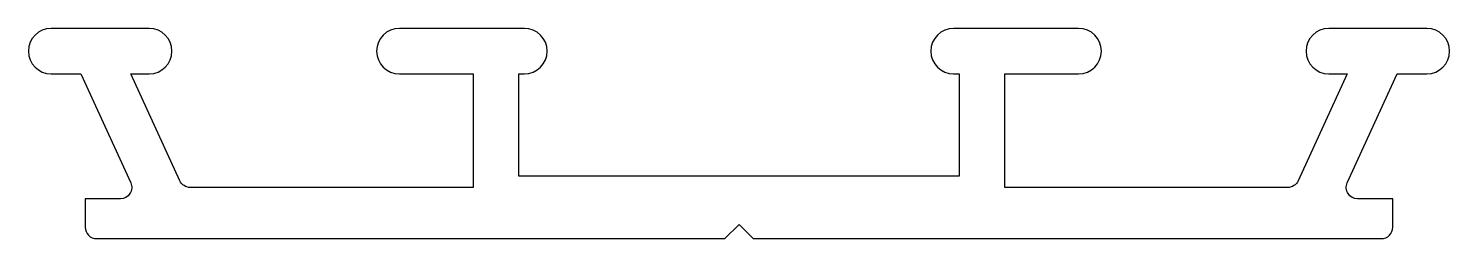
# Model space of a CAD drawing. Extents: x 228.7 to 278.7, y 263.2 to 270.6.
import ezdxf

# ---------------------------------------------------------------- set-up
doc = ezdxf.new("R2010")
doc.units = 0
doc.layers.add('ANA', color=220, linetype='CONTINUOUS')

msp = doc.modelspace()

# ---------------------------------------------------------------- linework, layer by layer
at = {"layer": 'ANA'}
msp.add_lwpolyline([(232.906, 270.573), (229.456, 270.573, 1), (229.456, 268.973), (230.498, 268.973), (232.254, 265.139, -0.546419), (231.89, 264.573), (230.656, 264.573), (230.656, 263.573, 0.414214), (231.056, 263.173), (253.156, 263.173), (253.656, 263.673), (254.156, 263.173), (276.256, 263.173, 0.414214), (276.656, 263.573), (276.656, 264.573), (275.422, 264.573, -0.546419), (275.058, 265.139), (276.814, 268.973), (277.856, 268.973, 1), (277.856, 270.573), (274.406, 270.573, 1), (274.406, 268.973), (275.054, 268.973), (273.329, 265.206, -0.29331), (272.965, 264.973), (263.006, 264.973), (263.006, 268.973), (265.606, 268.973, 1), (265.606, 270.573), (261.206, 270.573, 1), (261.206, 268.973), (261.406, 268.973), (261.406, 265.373), (245.906, 265.373), (245.906, 268.973), (246.106, 268.973, 1), (246.106, 270.573), (241.706, 270.573, 1), (241.706, 268.973), (244.306, 268.973), (244.306, 264.973), (234.347, 264.973, -0.29331), (233.983, 265.206), (232.258, 268.973), (232.906, 268.973, 1)], format="xyb", close=True, dxfattribs=at)

doc.saveas('drawing.dxf')
